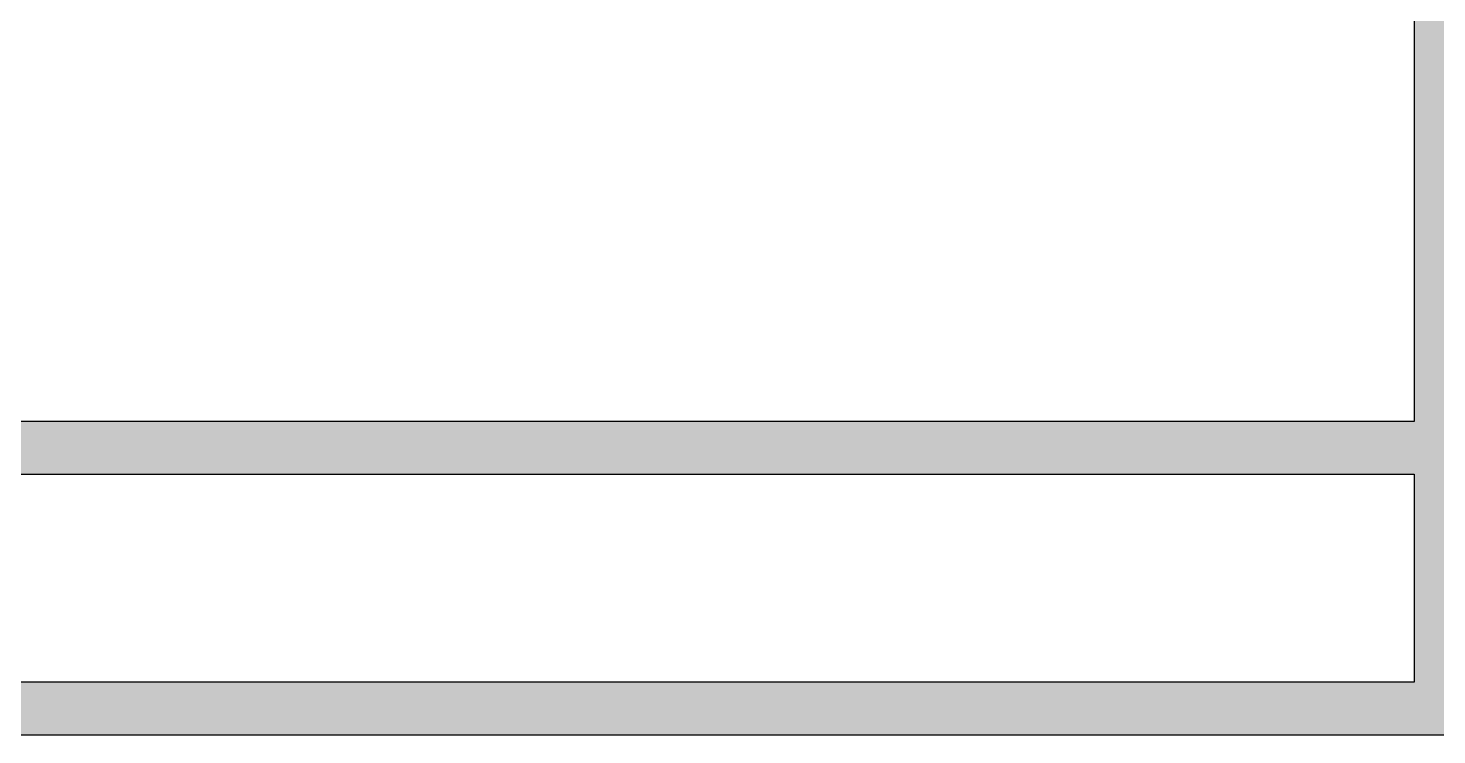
# Model space of a CAD drawing. Header units: millimetres. Extents: x 155927 to 317870, y -36033 to 97293.
# Drawn here: x 176345 to 179042, y 15108 to 16461 of the extents above; entities that cross this region are included whole.
import ezdxf

# ---------------------------------------------------------------- set-up
doc = ezdxf.new("R2010")
doc.units = ezdxf.units.MM
doc.header["$MEASUREMENT"] = 0
for name, color, linetype, lineweight in [('A-WALL', 7, 'CONTINUOUS', 9), ('A-WALL-PATT', 7, 'CONTINUOUS', 9), ('I-WALL', 7, 'CONTINUOUS', 9)]:
    doc.layers.add(name, color=color, linetype=linetype, lineweight=lineweight)

msp = doc.modelspace()

# ---------------------------------------------------------------- hatches: boundary and pattern name
at = {"layer": 'A-WALL-PATT'}
for points in [[(179120.8, 15107.6), (179120.8, 16608.8), (179085.8, 16608.8), (179085.8, 17808.8), (179120.8, 17808.8), (179120.8, 24008.8), (179115.8, 24008.8), (179115.8, 25208.8), (179120.8, 25208.8), (179120.8, 26907.6), (178998.8, 26907.6), (178998.8, 15107.6)], [(175200.8, 15606.6), (178998.8, 15606.6), (178998.8, 15707.6), (175200.8, 15707.6)], [(178998.8, 15107.6), (178998.8, 15208.6), (175200.8, 15208.6), (175200.8, 15107.6), (178126.5, 15107.6)]]:
    msp.add_hatch(color=256, dxfattribs=at).paths.add_polyline_path(points, flags=0)

# ---------------------------------------------------------------- linework, layer by layer
at = {"layer": 'A-WALL', "lineweight": 30}
for p, q in [((178998.8, 21005.6), (178998.8, 15707.6)), ((178998.8, 15606.6), (178998.8, 15208.6)), ((178998.8, 15107.6), (179120.8, 15107.6))]:
    msp.add_line(p, q, dxfattribs=at)
at = {"layer": 'I-WALL', "lineweight": 30}
for p, q in [((178998.8, 15707.6), (175200.8, 15707.6)), ((175301.8, 15606.6), (178998.8, 15606.6)), ((178998.8, 15208.6), (175301.8, 15208.6)), ((175200.8, 15107.6), (178998.8, 15107.6))]:
    msp.add_line(p, q, dxfattribs=at)

doc.saveas('drawing.dxf')
